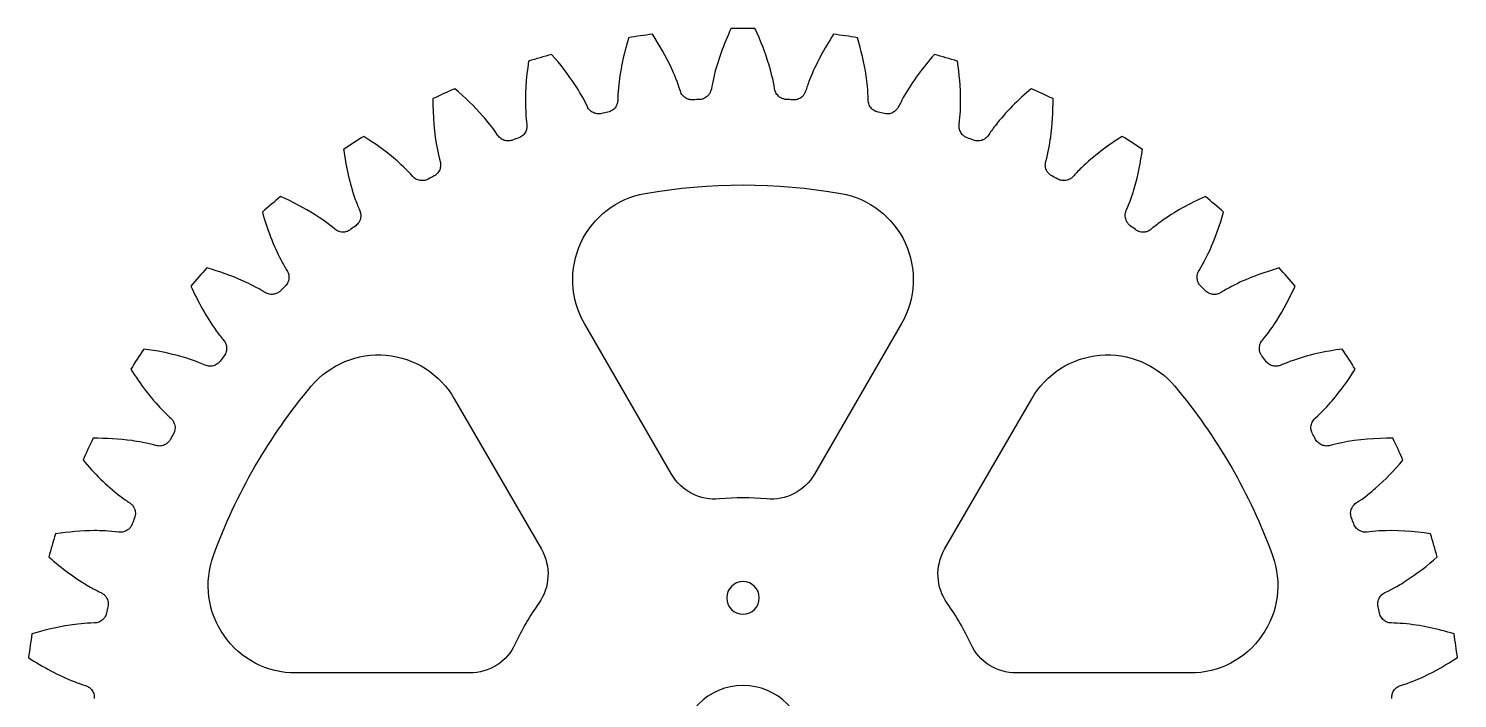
# Model space of a CAD drawing. Header units: millimetres. Extents: x -128 to 87, y 10 to 125.
# Drawn here: x -127 to -13, y 71 to 124.5 of the extents above; entities that cross this region are included whole.
import ezdxf

# ---------------------------------------------------------------- set-up
doc = ezdxf.new("R2010")
doc.units = ezdxf.units.MM
doc.layers.get('0').update_dxf_attribs({"linetype": 'CONTINUOUS'})

msp = doc.modelspace()

# ---------------------------------------------------------------- linework, layer by layer
for points in [[(-57.34, 100.92), (-64.29, 88.89, -0.293253), (-68.13, 86.91, 0.046946), (-71.87, 86.91, -0.293253), (-75.71, 88.89), (-82.66, 100.92, -0.520596), (-77.81, 111.32, -0.087443), (-62.19, 111.32, -0.520596)], [(-93.05, 94.92), (-86.1, 82.89, -0.293253), (-86.31, 78.58, 0.046946), (-88.18, 75.33, -0.293253), (-91.82, 73), (-105.71, 73, -0.520596), (-112.28, 82.39, -0.087443), (-104.47, 95.92, -0.520596)], [(-34.29, 73), (-48.18, 73, -0.293253), (-51.82, 75.33, 0.046946), (-53.69, 78.58, -0.293253), (-53.9, 82.89), (-46.95, 94.92, -0.520596), (-35.53, 95.92, -0.087443), (-27.72, 82.39, -0.520596)]]:
    msp.add_lwpolyline(points, format="xyb", close=True)
at = {"extrusion": (2.95823e-31, 1.67633e-30, -1)}
for centre, radius in [((70, 79), 1.3), ((70, 67), 5)]:
    msp.add_circle(centre, radius, dxfattribs=at)
for radius, start, end in [(57.5, 89.0443, 90.9557), (57.5, 97.2261, 99.1375), (57.5, 80.8625, 82.7739), (57.5, 105.4079, 107.3193), (57.5, 72.6807, 74.5921), (57.5, 113.5897, 115.5012), (51.95, 93.803, 94.3788), (51.95, 85.6212, 86.197), (57.5, 64.4988, 66.4103), (51.95, 101.9848, 102.5606), (51.95, 77.4394, 78.0152), (57.5, 121.7716, 123.683), (51.95, 110.1667, 110.7424), (51.95, 69.2576, 69.8333), (57.5, 56.317, 58.2284), (51.95, 118.3485, 118.9243), (51.95, 61.0757, 61.6515), (57.5, 129.9534, 131.8648), (57.5, 48.1352, 50.0466), (51.95, 126.5303, 127.1061), (51.95, 52.8939, 53.4697), (57.5, 138.1352, 140.0466), (57.5, 39.9534, 41.8648), (51.95, 134.7121, 135.2879), (51.95, 44.7121, 45.2879), (57.5, 146.317, 148.2284), (51.95, 142.8939, 143.4697), (51.95, 36.5303, 37.1061), (57.5, 31.7716, 33.683), (57.5, 154.4988, 156.4103), (51.95, 151.0757, 151.6515), (51.95, 28.3485, 28.9243), (57.5, 23.5897, 25.5012), (51.95, 159.2576, 159.8333), (51.95, 20.1667, 20.7424), (57.5, 162.6807, 164.5921), (57.5, 15.4079, 17.3193), (51.95, 167.4394, 168.0152), (51.95, 11.9848, 12.5606), (57.5, 170.8625, 172.7739), (57.5, 7.2261, 9.1375)]:
    msp.add_arc((-70, 67), radius, start, end)
for points, knots in [([(-70.96, 124.49), (-71.53, 123.27), (-72.03, 121.93), (-72.42, 120.26), (-72.48, 119.95), (-72.52, 119.68)], [-0.11638461, -0.11638461, -0.11638461, -0.11638461, -0.05468296, -0.05468296, -0.03755625, -0.03755625, -0.03755625, -0.03755625]), ([(-67.48, 119.68), (-67.59, 120.42), (-67.78, 121.12), (-68.21, 122.57), (-68.6, 123.56), (-69.04, 124.49)], [-0.4531653, -0.4531653, -0.4531653, -0.4531653, -0.3095869, -0.3095869, 0, 0, 0, 0]), ([(-79.13, 123.77), (-79.52, 122.47), (-79.83, 121.08), (-79.98, 119.38), (-79.99, 119.06), (-80, 118.79)], [-0.11638461, -0.11638461, -0.11638461, -0.11638461, -0.05468296, -0.05468296, -0.03755625, -0.03755625, -0.03755625, -0.03755625]), ([(-75, 119.5), (-75.22, 120.22), (-75.5, 120.89), (-76.14, 122.26), (-76.67, 123.18), (-77.23, 124.04)], [-0.4531653, -0.4531653, -0.4531653, -0.4531653, -0.3095869, -0.3095869, 0, 0, 0, 0]), ([(-62.77, 124.04), (-63.51, 122.91), (-64.19, 121.66), (-64.82, 120.06), (-64.92, 119.76), (-65, 119.5)], [-0.11638461, -0.11638461, -0.11638461, -0.11638461, -0.05468296, -0.05468296, -0.03755625, -0.03755625, -0.03755625, -0.03755625]), ([(-60, 118.79), (-60.01, 119.53), (-60.1, 120.25), (-60.32, 121.75), (-60.57, 122.78), (-60.87, 123.77)], [-0.4531653, -0.4531653, -0.4531653, -0.4531653, -0.3095869, -0.3095869, 0, 0, 0, 0]), ([(-82.42, 118.26), (-82.74, 118.94), (-83.12, 119.56), (-83.94, 120.82), (-84.59, 121.66), (-85.28, 122.43)], [-0.4531653, -0.4531653, -0.4531653, -0.4531653, -0.3095869, -0.3095869, 0, 0, 0, 0]), ([(-54.72, 122.43), (-55.62, 121.42), (-56.47, 120.28), (-57.32, 118.79), (-57.46, 118.5), (-57.58, 118.26)], [-0.11638461, -0.11638461, -0.11638461, -0.11638461, -0.05468296, -0.05468296, -0.03755625, -0.03755625, -0.03755625, -0.03755625]), ([(-87.12, 121.89), (-87.32, 120.55), (-87.43, 119.13), (-87.33, 117.42), (-87.3, 117.1), (-87.26, 116.84)], [-0.11638461, -0.11638461, -0.11638461, -0.11638461, -0.05468296, -0.05468296, -0.03755625, -0.03755625, -0.03755625, -0.03755625]), ([(-52.74, 116.84), (-52.64, 117.58), (-52.62, 118.3), (-52.63, 119.81), (-52.73, 120.87), (-52.88, 121.89)], [-0.4531653, -0.4531653, -0.4531653, -0.4531653, -0.3095869, -0.3095869, 0, 0, 0, 0]), ([(-94.76, 118.9), (-94.77, 117.54), (-94.67, 116.12), (-94.33, 114.44), (-94.25, 114.13), (-94.18, 113.87)], [-0.11638461, -0.11638461, -0.11638461, -0.11638461, -0.05468296, -0.05468296, -0.03755625, -0.03755625, -0.03755625, -0.03755625]), ([(-89.59, 115.97), (-90, 116.6), (-90.46, 117.15), (-91.46, 118.29), (-92.22, 119.03), (-93.01, 119.69)], [-0.4531653, -0.4531653, -0.4531653, -0.4531653, -0.3095869, -0.3095869, 0, 0, 0, 0]), ([(-80, 118.79), (-80, 118.69), (-80.01, 118.59), (-80.07, 118.41), (-80.11, 118.32), (-80.23, 118.14), (-80.32, 118.04), (-80.54, 117.9), (-80.66, 117.84), (-80.79, 117.82)], [-0.1355389, -0.1355389, -0.1355389, -0.1355389, -0.1068339, -0.1068339, -0.0781289, -0.0781289, -0.0390644, -0.0390644, 0, 0, 0, 0]), ([(-73.97, 118.8), (-74.06, 118.79), (-74.16, 118.8), (-74.34, 118.84), (-74.44, 118.87), (-74.63, 118.98), (-74.73, 119.06), (-74.9, 119.26), (-74.96, 119.38), (-75, 119.5)], [-0.1355389, -0.1355389, -0.1355389, -0.1355389, -0.1068339, -0.1068339, -0.0781289, -0.0781289, -0.0390644, -0.0390644, 0, 0, 0, 0]), ([(-72.52, 119.68), (-72.54, 119.59), (-72.57, 119.49), (-72.65, 119.32), (-72.7, 119.24), (-72.85, 119.07), (-72.95, 118.99), (-73.19, 118.88), (-73.32, 118.84), (-73.45, 118.83)], [-0.1355389, -0.1355389, -0.1355389, -0.1355389, -0.1068339, -0.1068339, -0.0781289, -0.0781289, -0.0390644, -0.0390644, 0, 0, 0, 0]), ([(-66.55, 118.83), (-66.65, 118.84), (-66.74, 118.86), (-66.92, 118.93), (-67.01, 118.97), (-67.19, 119.11), (-67.28, 119.21), (-67.41, 119.43), (-67.46, 119.55), (-67.48, 119.68)], [-0.1355389, -0.1355389, -0.1355389, -0.1355389, -0.1068339, -0.1068339, -0.0781289, -0.0781289, -0.0390644, -0.0390644, 0, 0, 0, 0]), ([(-65, 119.5), (-65.03, 119.41), (-65.07, 119.33), (-65.17, 119.17), (-65.24, 119.09), (-65.41, 118.95), (-65.53, 118.88), (-65.77, 118.8), (-65.9, 118.79), (-66.03, 118.8)], [-0.1355389, -0.1355389, -0.1355389, -0.1355389, -0.1068339, -0.1068339, -0.0781289, -0.0781289, -0.0390644, -0.0390644, 0, 0, 0, 0]), ([(-59.21, 117.82), (-59.31, 117.84), (-59.4, 117.87), (-59.56, 117.96), (-59.64, 118.02), (-59.8, 118.18), (-59.88, 118.29), (-59.98, 118.53), (-60, 118.66), (-60, 118.79)], [-0.1355389, -0.1355389, -0.1355389, -0.1355389, -0.1068339, -0.1068339, -0.0781289, -0.0781289, -0.0390644, -0.0390644, 0, 0, 0, 0]), ([(-46.99, 119.69), (-48.02, 118.82), (-49.03, 117.81), (-50.08, 116.46), (-50.26, 116.19), (-50.41, 115.97)], [-0.11638461, -0.11638461, -0.11638461, -0.11638461, -0.05468296, -0.05468296, -0.03755625, -0.03755625, -0.03755625, -0.03755625]), ([(-45.82, 113.87), (-45.62, 114.59), (-45.5, 115.31), (-45.29, 116.81), (-45.24, 117.87), (-45.24, 118.9)], [-0.4531653, -0.4531653, -0.4531653, -0.4531653, -0.3095869, -0.3095869, 0, 0, 0, 0]), ([(-81.3, 117.71), (-81.39, 117.69), (-81.49, 117.68), (-81.68, 117.69), (-81.77, 117.71), (-81.98, 117.79), (-82.1, 117.86), (-82.29, 118.03), (-82.37, 118.14), (-82.42, 118.26)], [-0.1355389, -0.1355389, -0.1355389, -0.1355389, -0.1068339, -0.1068339, -0.0781289, -0.0781289, -0.0390644, -0.0390644, 0, 0, 0, 0]), ([(-57.58, 118.26), (-57.62, 118.17), (-57.67, 118.09), (-57.8, 117.95), (-57.87, 117.89), (-58.06, 117.77), (-58.19, 117.72), (-58.44, 117.67), (-58.58, 117.68), (-58.7, 117.71)], [-0.1355389, -0.1355389, -0.1355389, -0.1355389, -0.1068339, -0.1068339, -0.0781289, -0.0781289, -0.0390644, -0.0390644, 0, 0, 0, 0]), ([(-87.26, 116.84), (-87.25, 116.74), (-87.25, 116.64), (-87.28, 116.46), (-87.31, 116.36), (-87.41, 116.16), (-87.48, 116.05), (-87.68, 115.88), (-87.79, 115.81), (-87.91, 115.76)], [-0.1355389, -0.1355389, -0.1355389, -0.1355389, -0.1068339, -0.1068339, -0.0781289, -0.0781289, -0.0390644, -0.0390644, 0, 0, 0, 0]), ([(-52.09, 115.76), (-52.18, 115.8), (-52.26, 115.84), (-52.42, 115.96), (-52.49, 116.02), (-52.62, 116.21), (-52.68, 116.32), (-52.75, 116.58), (-52.75, 116.71), (-52.74, 116.84)], [-0.1355389, -0.1355389, -0.1355389, -0.1355389, -0.1068339, -0.1068339, -0.0781289, -0.0781289, -0.0390644, -0.0390644, 0, 0, 0, 0]), ([(-96.36, 112.68), (-96.85, 113.24), (-97.39, 113.73), (-98.54, 114.71), (-99.4, 115.33), (-100.28, 115.88)], [-0.4531653, -0.4531653, -0.4531653, -0.4531653, -0.3095869, -0.3095869, 0, 0, 0, 0]), ([(-88.4, 115.58), (-88.49, 115.55), (-88.58, 115.53), (-88.77, 115.51), (-88.87, 115.52), (-89.09, 115.57), (-89.21, 115.62), (-89.43, 115.77), (-89.52, 115.86), (-89.59, 115.97)], [-0.1355389, -0.1355389, -0.1355389, -0.1355389, -0.1068339, -0.1068339, -0.0781289, -0.0781289, -0.0390644, -0.0390644, 0, 0, 0, 0]), ([(-50.41, 115.97), (-50.46, 115.89), (-50.53, 115.82), (-50.67, 115.69), (-50.75, 115.64), (-50.96, 115.55), (-51.09, 115.52), (-51.35, 115.51), (-51.48, 115.54), (-51.6, 115.58)], [-0.1355389, -0.1355389, -0.1355389, -0.1355389, -0.1068339, -0.1068339, -0.0781289, -0.0781289, -0.0390644, -0.0390644, 0, 0, 0, 0]), ([(-39.72, 115.88), (-40.87, 115.16), (-42.01, 114.31), (-43.24, 113.12), (-43.46, 112.88), (-43.64, 112.68)], [-0.11638461, -0.11638461, -0.11638461, -0.11638461, -0.05468296, -0.05468296, -0.03755625, -0.03755625, -0.03755625, -0.03755625]), ([(-101.89, 114.85), (-101.71, 113.51), (-101.41, 112.11), (-100.83, 110.5), (-100.71, 110.2), (-100.6, 109.95)], [-0.11638461, -0.11638461, -0.11638461, -0.11638461, -0.05468296, -0.05468296, -0.03755625, -0.03755625, -0.03755625, -0.03755625]), ([(-39.4, 109.95), (-39.09, 110.64), (-38.87, 111.33), (-38.45, 112.78), (-38.25, 113.82), (-38.11, 114.85)], [-0.4531653, -0.4531653, -0.4531653, -0.4531653, -0.3095869, -0.3095869, 0, 0, 0, 0]), ([(-94.18, 113.87), (-94.15, 113.78), (-94.14, 113.68), (-94.14, 113.49), (-94.16, 113.4), (-94.22, 113.18), (-94.29, 113.07), (-94.45, 112.86), (-94.55, 112.78), (-94.67, 112.72)], [-0.1355389, -0.1355389, -0.1355389, -0.1355389, -0.1068339, -0.1068339, -0.0781289, -0.0781289, -0.0390644, -0.0390644, 0, 0, 0, 0]), ([(-45.33, 112.72), (-45.42, 112.76), (-45.49, 112.82), (-45.63, 112.96), (-45.69, 113.03), (-45.8, 113.23), (-45.84, 113.36), (-45.87, 113.62), (-45.86, 113.75), (-45.82, 113.87)], [-0.1355389, -0.1355389, -0.1355389, -0.1355389, -0.1068339, -0.1068339, -0.0781289, -0.0781289, -0.0390644, -0.0390644, 0, 0, 0, 0]), ([(-95.13, 112.47), (-95.21, 112.42), (-95.3, 112.39), (-95.49, 112.35), (-95.58, 112.34), (-95.81, 112.36), (-95.93, 112.39), (-96.17, 112.5), (-96.27, 112.58), (-96.36, 112.68)], [-0.1355389, -0.1355389, -0.1355389, -0.1355389, -0.1068339, -0.1068339, -0.0781289, -0.0781289, -0.0390644, -0.0390644, 0, 0, 0, 0]), ([(-43.64, 112.68), (-43.7, 112.61), (-43.78, 112.55), (-43.94, 112.45), (-44.03, 112.41), (-44.25, 112.35), (-44.38, 112.34), (-44.64, 112.37), (-44.76, 112.41), (-44.87, 112.47)], [-0.1355389, -0.1355389, -0.1355389, -0.1355389, -0.1068339, -0.1068339, -0.0781289, -0.0781289, -0.0390644, -0.0390644, 0, 0, 0, 0]), ([(-102.59, 108.47), (-103.16, 108.95), (-103.76, 109.36), (-105.04, 110.17), (-105.98, 110.66), (-106.92, 111.08)], [-0.4531653, -0.4531653, -0.4531653, -0.4531653, -0.3095869, -0.3095869, 0, 0, 0, 0]), ([(-33.08, 111.08), (-34.31, 110.53), (-35.56, 109.85), (-36.95, 108.84), (-37.2, 108.64), (-37.41, 108.47)], [-0.11638461, -0.11638461, -0.11638461, -0.11638461, -0.05468296, -0.05468296, -0.03755625, -0.03755625, -0.03755625, -0.03755625]), ([(-108.37, 109.82), (-108, 108.52), (-107.51, 107.18), (-106.71, 105.67), (-106.55, 105.39), (-106.41, 105.16)], [-0.11638461, -0.11638461, -0.11638461, -0.11638461, -0.05468296, -0.05468296, -0.03755625, -0.03755625, -0.03755625, -0.03755625]), ([(-100.6, 109.95), (-100.57, 109.87), (-100.54, 109.77), (-100.51, 109.58), (-100.52, 109.49), (-100.55, 109.26), (-100.59, 109.14), (-100.73, 108.92), (-100.82, 108.82), (-100.92, 108.74)], [-0.1355389, -0.1355389, -0.1355389, -0.1355389, -0.1068339, -0.1068339, -0.0781289, -0.0781289, -0.0390644, -0.0390644, 0, 0, 0, 0]), ([(-39.08, 108.74), (-39.15, 108.8), (-39.22, 108.87), (-39.34, 109.02), (-39.38, 109.11), (-39.46, 109.32), (-39.49, 109.45), (-39.48, 109.71), (-39.45, 109.83), (-39.4, 109.95)], [-0.1355389, -0.1355389, -0.1355389, -0.1355389, -0.1068339, -0.1068339, -0.0781289, -0.0781289, -0.0390644, -0.0390644, 0, 0, 0, 0]), ([(-33.59, 105.16), (-33.2, 105.8), (-32.88, 106.45), (-32.26, 107.83), (-31.91, 108.83), (-31.63, 109.82)], [-0.4531653, -0.4531653, -0.4531653, -0.4531653, -0.3095869, -0.3095869, 0, 0, 0, 0]), ([(-101.34, 108.43), (-101.42, 108.37), (-101.5, 108.33), (-101.68, 108.26), (-101.77, 108.24), (-102, 108.22), (-102.13, 108.24), (-102.38, 108.32), (-102.49, 108.38), (-102.59, 108.47)], [-0.1355389, -0.1355389, -0.1355389, -0.1355389, -0.1068339, -0.1068339, -0.0781289, -0.0781289, -0.0390644, -0.0390644, 0, 0, 0, 0]), ([(-37.41, 108.47), (-37.48, 108.4), (-37.56, 108.35), (-37.74, 108.28), (-37.83, 108.25), (-38.05, 108.22), (-38.19, 108.23), (-38.44, 108.29), (-38.56, 108.35), (-38.66, 108.43)], [-0.1355389, -0.1355389, -0.1355389, -0.1355389, -0.1068339, -0.1068339, -0.0781289, -0.0781289, -0.0390644, -0.0390644, 0, 0, 0, 0]), ([(-108.16, 103.41), (-108.8, 103.8), (-109.45, 104.12), (-110.83, 104.74), (-111.83, 105.09), (-112.82, 105.37)], [-0.4531653, -0.4531653, -0.4531653, -0.4531653, -0.3095869, -0.3095869, 0, 0, 0, 0]), ([(-106.41, 105.16), (-106.35, 105.08), (-106.32, 104.99), (-106.26, 104.81), (-106.25, 104.71), (-106.25, 104.49), (-106.28, 104.36), (-106.38, 104.12), (-106.46, 104.01), (-106.55, 103.92)], [-0.1355389, -0.1355389, -0.1355389, -0.1355389, -0.1068339, -0.1068339, -0.0781289, -0.0781289, -0.0390644, -0.0390644, 0, 0, 0, 0]), ([(-33.45, 103.92), (-33.52, 103.99), (-33.58, 104.06), (-33.67, 104.23), (-33.7, 104.32), (-33.75, 104.54), (-33.76, 104.67), (-33.71, 104.93), (-33.66, 105.05), (-33.59, 105.16)], [-0.1355389, -0.1355389, -0.1355389, -0.1355389, -0.1068339, -0.1068339, -0.0781289, -0.0781289, -0.0390644, -0.0390644, 0, 0, 0, 0]), ([(-27.18, 105.37), (-28.48, 105), (-29.82, 104.51), (-31.33, 103.71), (-31.61, 103.55), (-31.84, 103.41)], [-0.11638461, -0.11638461, -0.11638461, -0.11638461, -0.05468296, -0.05468296, -0.03755625, -0.03755625, -0.03755625, -0.03755625]), ([(-114.08, 103.92), (-113.53, 102.69), (-112.85, 101.44), (-111.84, 100.05), (-111.64, 99.8), (-111.47, 99.59)], [-0.11638461, -0.11638461, -0.11638461, -0.11638461, -0.05468296, -0.05468296, -0.03755625, -0.03755625, -0.03755625, -0.03755625]), ([(-28.53, 99.59), (-28.05, 100.16), (-27.64, 100.76), (-26.83, 102.04), (-26.34, 102.98), (-25.92, 103.92)], [-0.4531653, -0.4531653, -0.4531653, -0.4531653, -0.3095869, -0.3095869, 0, 0, 0, 0]), ([(-106.92, 103.55), (-106.99, 103.48), (-107.06, 103.42), (-107.23, 103.33), (-107.32, 103.3), (-107.54, 103.25), (-107.67, 103.24), (-107.93, 103.29), (-108.05, 103.34), (-108.16, 103.41)], [-0.1355389, -0.1355389, -0.1355389, -0.1355389, -0.1068339, -0.1068339, -0.0781289, -0.0781289, -0.0390644, -0.0390644, 0, 0, 0, 0]), ([(-31.84, 103.41), (-31.92, 103.35), (-32.01, 103.32), (-32.19, 103.26), (-32.29, 103.25), (-32.51, 103.25), (-32.64, 103.28), (-32.88, 103.38), (-32.99, 103.46), (-33.08, 103.55)], [-0.1355389, -0.1355389, -0.1355389, -0.1355389, -0.1068339, -0.1068339, -0.0781289, -0.0781289, -0.0390644, -0.0390644, 0, 0, 0, 0]), ([(-111.47, 99.59), (-111.4, 99.52), (-111.35, 99.44), (-111.28, 99.26), (-111.25, 99.17), (-111.22, 98.95), (-111.23, 98.81), (-111.29, 98.56), (-111.35, 98.44), (-111.43, 98.34)], [-0.1355389, -0.1355389, -0.1355389, -0.1355389, -0.1068339, -0.1068339, -0.0781289, -0.0781289, -0.0390644, -0.0390644, 0, 0, 0, 0]), ([(-28.57, 98.34), (-28.63, 98.42), (-28.67, 98.5), (-28.74, 98.68), (-28.76, 98.77), (-28.78, 99), (-28.76, 99.13), (-28.68, 99.38), (-28.62, 99.49), (-28.53, 99.59)], [-0.1355389, -0.1355389, -0.1355389, -0.1355389, -0.1068339, -0.1068339, -0.0781289, -0.0781289, -0.0390644, -0.0390644, 0, 0, 0, 0]), ([(-112.95, 97.6), (-113.64, 97.91), (-114.33, 98.13), (-115.78, 98.55), (-116.82, 98.75), (-117.85, 98.89)], [-0.4531653, -0.4531653, -0.4531653, -0.4531653, -0.3095869, -0.3095869, 0, 0, 0, 0]), ([(-22.15, 98.89), (-23.49, 98.71), (-24.89, 98.41), (-26.5, 97.83), (-26.8, 97.71), (-27.05, 97.6)], [-0.11638461, -0.11638461, -0.11638461, -0.11638461, -0.05468296, -0.05468296, -0.03755625, -0.03755625, -0.03755625, -0.03755625]), ([(-118.88, 97.28), (-118.16, 96.13), (-117.31, 94.99), (-116.12, 93.76), (-115.88, 93.54), (-115.68, 93.36)], [-0.11638461, -0.11638461, -0.11638461, -0.11638461, -0.05468296, -0.05468296, -0.03755625, -0.03755625, -0.03755625, -0.03755625]), ([(-111.74, 97.92), (-111.8, 97.85), (-111.87, 97.78), (-112.02, 97.66), (-112.11, 97.62), (-112.32, 97.54), (-112.45, 97.51), (-112.71, 97.52), (-112.83, 97.55), (-112.95, 97.6)], [-0.1355389, -0.1355389, -0.1355389, -0.1355389, -0.1068339, -0.1068339, -0.0781289, -0.0781289, -0.0390644, -0.0390644, 0, 0, 0, 0]), ([(-27.05, 97.6), (-27.13, 97.57), (-27.23, 97.54), (-27.42, 97.51), (-27.51, 97.52), (-27.74, 97.55), (-27.86, 97.59), (-28.08, 97.73), (-28.18, 97.82), (-28.26, 97.92)], [-0.1355389, -0.1355389, -0.1355389, -0.1355389, -0.1068339, -0.1068339, -0.0781289, -0.0781289, -0.0390644, -0.0390644, 0, 0, 0, 0]), ([(-24.32, 93.36), (-23.76, 93.85), (-23.27, 94.39), (-22.29, 95.54), (-21.67, 96.4), (-21.12, 97.28)], [-0.4531653, -0.4531653, -0.4531653, -0.4531653, -0.3095869, -0.3095869, 0, 0, 0, 0]), ([(-115.68, 93.36), (-115.61, 93.3), (-115.55, 93.22), (-115.45, 93.06), (-115.41, 92.97), (-115.35, 92.75), (-115.34, 92.62), (-115.37, 92.36), (-115.41, 92.24), (-115.47, 92.13)], [-0.1355389, -0.1355389, -0.1355389, -0.1355389, -0.1068339, -0.1068339, -0.0781289, -0.0781289, -0.0390644, -0.0390644, 0, 0, 0, 0]), ([(-24.53, 92.13), (-24.58, 92.21), (-24.61, 92.3), (-24.65, 92.49), (-24.66, 92.58), (-24.64, 92.81), (-24.61, 92.93), (-24.5, 93.17), (-24.42, 93.27), (-24.32, 93.36)], [-0.1355389, -0.1355389, -0.1355389, -0.1355389, -0.1068339, -0.1068339, -0.0781289, -0.0781289, -0.0390644, -0.0390644, 0, 0, 0, 0]), ([(-116.87, 91.18), (-117.59, 91.38), (-118.31, 91.5), (-119.81, 91.71), (-120.87, 91.76), (-121.9, 91.76)], [-0.4531653, -0.4531653, -0.4531653, -0.4531653, -0.3095869, -0.3095869, 0, 0, 0, 0]), ([(-115.72, 91.67), (-115.76, 91.58), (-115.82, 91.51), (-115.96, 91.37), (-116.03, 91.31), (-116.23, 91.2), (-116.36, 91.16), (-116.62, 91.13), (-116.75, 91.14), (-116.87, 91.18)], [-0.1355389, -0.1355389, -0.1355389, -0.1355389, -0.1068339, -0.1068339, -0.0781289, -0.0781289, -0.0390644, -0.0390644, 0, 0, 0, 0]), ([(-23.13, 91.18), (-23.22, 91.15), (-23.32, 91.14), (-23.51, 91.14), (-23.6, 91.16), (-23.82, 91.22), (-23.93, 91.29), (-24.14, 91.45), (-24.22, 91.55), (-24.28, 91.67)], [-0.1355389, -0.1355389, -0.1355389, -0.1355389, -0.1068339, -0.1068339, -0.0781289, -0.0781289, -0.0390644, -0.0390644, 0, 0, 0, 0]), ([(-18.1, 91.76), (-19.46, 91.77), (-20.88, 91.67), (-22.56, 91.33), (-22.87, 91.25), (-23.13, 91.18)], [-0.11638461, -0.11638461, -0.11638461, -0.11638461, -0.05468296, -0.05468296, -0.03755625, -0.03755625, -0.03755625, -0.03755625]), ([(-122.69, 90.01), (-121.82, 88.98), (-120.81, 87.97), (-119.46, 86.92), (-119.19, 86.74), (-118.97, 86.59)], [-0.11638461, -0.11638461, -0.11638461, -0.11638461, -0.05468296, -0.05468296, -0.03755625, -0.03755625, -0.03755625, -0.03755625]), ([(-21.03, 86.59), (-20.4, 87), (-19.85, 87.46), (-18.71, 88.46), (-17.97, 89.22), (-17.31, 90.01)], [-0.4531653, -0.4531653, -0.4531653, -0.4531653, -0.3095869, -0.3095869, 0, 0, 0, 0]), ([(-118.97, 86.59), (-118.89, 86.54), (-118.82, 86.47), (-118.69, 86.33), (-118.64, 86.25), (-118.55, 86.04), (-118.52, 85.91), (-118.51, 85.65), (-118.54, 85.52), (-118.58, 85.4)], [-0.1355389, -0.1355389, -0.1355389, -0.1355389, -0.1068339, -0.1068339, -0.0781289, -0.0781289, -0.0390644, -0.0390644, 0, 0, 0, 0]), ([(-21.42, 85.4), (-21.45, 85.49), (-21.47, 85.58), (-21.49, 85.77), (-21.48, 85.87), (-21.43, 86.09), (-21.38, 86.21), (-21.23, 86.43), (-21.14, 86.52), (-21.03, 86.59)], [-0.1355389, -0.1355389, -0.1355389, -0.1355389, -0.1068339, -0.1068339, -0.0781289, -0.0781289, -0.0390644, -0.0390644, 0, 0, 0, 0]), ([(-118.76, 84.91), (-118.8, 84.82), (-118.84, 84.74), (-118.96, 84.58), (-119.02, 84.51), (-119.21, 84.38), (-119.32, 84.32), (-119.58, 84.25), (-119.71, 84.25), (-119.84, 84.26)], [-0.1355389, -0.1355389, -0.1355389, -0.1355389, -0.1068339, -0.1068339, -0.0781289, -0.0781289, -0.0390644, -0.0390644, 0, 0, 0, 0]), ([(-20.16, 84.26), (-20.26, 84.25), (-20.36, 84.25), (-20.54, 84.28), (-20.64, 84.31), (-20.84, 84.41), (-20.95, 84.48), (-21.12, 84.68), (-21.19, 84.79), (-21.24, 84.91)], [-0.1355389, -0.1355389, -0.1355389, -0.1355389, -0.1068339, -0.1068339, -0.0781289, -0.0781289, -0.0390644, -0.0390644, 0, 0, 0, 0]), ([(-15.11, 84.12), (-16.45, 84.32), (-17.87, 84.43), (-19.58, 84.33), (-19.9, 84.3), (-20.16, 84.26)], [-0.11638461, -0.11638461, -0.11638461, -0.11638461, -0.05468296, -0.05468296, -0.03755625, -0.03755625, -0.03755625, -0.03755625]), ([(-119.84, 84.26), (-120.58, 84.36), (-121.3, 84.38), (-122.81, 84.37), (-123.87, 84.27), (-124.89, 84.12)], [-0.4531653, -0.4531653, -0.4531653, -0.4531653, -0.3095869, -0.3095869, 0, 0, 0, 0]), ([(-125.43, 82.28), (-124.42, 81.38), (-123.28, 80.53), (-121.79, 79.68), (-121.5, 79.54), (-121.26, 79.42)], [-0.11638461, -0.11638461, -0.11638461, -0.11638461, -0.05468296, -0.05468296, -0.03755625, -0.03755625, -0.03755625, -0.03755625]), ([(-18.74, 79.42), (-18.06, 79.74), (-17.44, 80.12), (-16.18, 80.94), (-15.34, 81.59), (-14.57, 82.28)], [-0.4531653, -0.4531653, -0.4531653, -0.4531653, -0.3095869, -0.3095869, 0, 0, 0, 0]), ([(-121.26, 79.42), (-121.17, 79.38), (-121.09, 79.33), (-120.95, 79.2), (-120.89, 79.13), (-120.77, 78.94), (-120.72, 78.81), (-120.67, 78.56), (-120.68, 78.42), (-120.71, 78.3)], [-0.1355389, -0.1355389, -0.1355389, -0.1355389, -0.1068339, -0.1068339, -0.0781289, -0.0781289, -0.0390644, -0.0390644, 0, 0, 0, 0]), ([(-19.29, 78.3), (-19.31, 78.39), (-19.32, 78.49), (-19.31, 78.68), (-19.29, 78.77), (-19.21, 78.98), (-19.14, 79.1), (-18.97, 79.29), (-18.86, 79.37), (-18.74, 79.42)], [-0.1355389, -0.1355389, -0.1355389, -0.1355389, -0.1068339, -0.1068339, -0.0781289, -0.0781289, -0.0390644, -0.0390644, 0, 0, 0, 0]), ([(-120.82, 77.79), (-120.84, 77.69), (-120.87, 77.6), (-120.96, 77.44), (-121.02, 77.36), (-121.18, 77.2), (-121.29, 77.12), (-121.53, 77.02), (-121.66, 77), (-121.79, 77)], [-0.1355389, -0.1355389, -0.1355389, -0.1355389, -0.1068339, -0.1068339, -0.0781289, -0.0781289, -0.0390644, -0.0390644, 0, 0, 0, 0]), ([(-18.21, 77), (-18.31, 77), (-18.41, 77.01), (-18.59, 77.07), (-18.68, 77.11), (-18.86, 77.23), (-18.96, 77.32), (-19.1, 77.54), (-19.16, 77.66), (-19.18, 77.79)], [-0.1355389, -0.1355389, -0.1355389, -0.1355389, -0.1068339, -0.1068339, -0.0781289, -0.0781289, -0.0390644, -0.0390644, 0, 0, 0, 0]), ([(-121.79, 77), (-122.53, 76.99), (-123.25, 76.9), (-124.75, 76.68), (-125.78, 76.43), (-126.77, 76.13)], [-0.4531653, -0.4531653, -0.4531653, -0.4531653, -0.3095869, -0.3095869, 0, 0, 0, 0]), ([(-13.23, 76.13), (-14.53, 76.52), (-15.92, 76.83), (-17.62, 76.98), (-17.94, 76.99), (-18.21, 77)], [-0.11638461, -0.11638461, -0.11638461, -0.11638461, -0.05468296, -0.05468296, -0.03755625, -0.03755625, -0.03755625, -0.03755625]), ([(-127.04, 74.23), (-125.91, 73.49), (-124.66, 72.81), (-123.06, 72.18), (-122.76, 72.08), (-122.5, 72)], [-0.11638461, -0.11638461, -0.11638461, -0.11638461, -0.05468296, -0.05468296, -0.03755625, -0.03755625, -0.03755625, -0.03755625]), ([(-17.5, 72), (-16.78, 72.22), (-16.11, 72.5), (-14.74, 73.14), (-13.82, 73.67), (-12.96, 74.23)], [-0.4531653, -0.4531653, -0.4531653, -0.4531653, -0.3095869, -0.3095869, 0, 0, 0, 0]), ([(-122.5, 72), (-122.41, 71.97), (-122.33, 71.93), (-122.17, 71.83), (-122.09, 71.76), (-121.95, 71.59), (-121.88, 71.47), (-121.8, 71.23), (-121.79, 71.1), (-121.8, 70.97)], [-0.1355389, -0.1355389, -0.1355389, -0.1355389, -0.1068339, -0.1068339, -0.0781289, -0.0781289, -0.0390644, -0.0390644, 0, 0, 0, 0]), ([(-18.2, 70.97), (-18.21, 71.06), (-18.2, 71.16), (-18.16, 71.34), (-18.13, 71.44), (-18.02, 71.63), (-17.94, 71.73), (-17.74, 71.9), (-17.62, 71.96), (-17.5, 72)], [-0.1355389, -0.1355389, -0.1355389, -0.1355389, -0.1068339, -0.1068339, -0.0781289, -0.0781289, -0.0390644, -0.0390644, 0, 0, 0, 0])]:
    msp.add_open_spline(points, degree=3, knots=knots)

doc.saveas('drawing.dxf')
